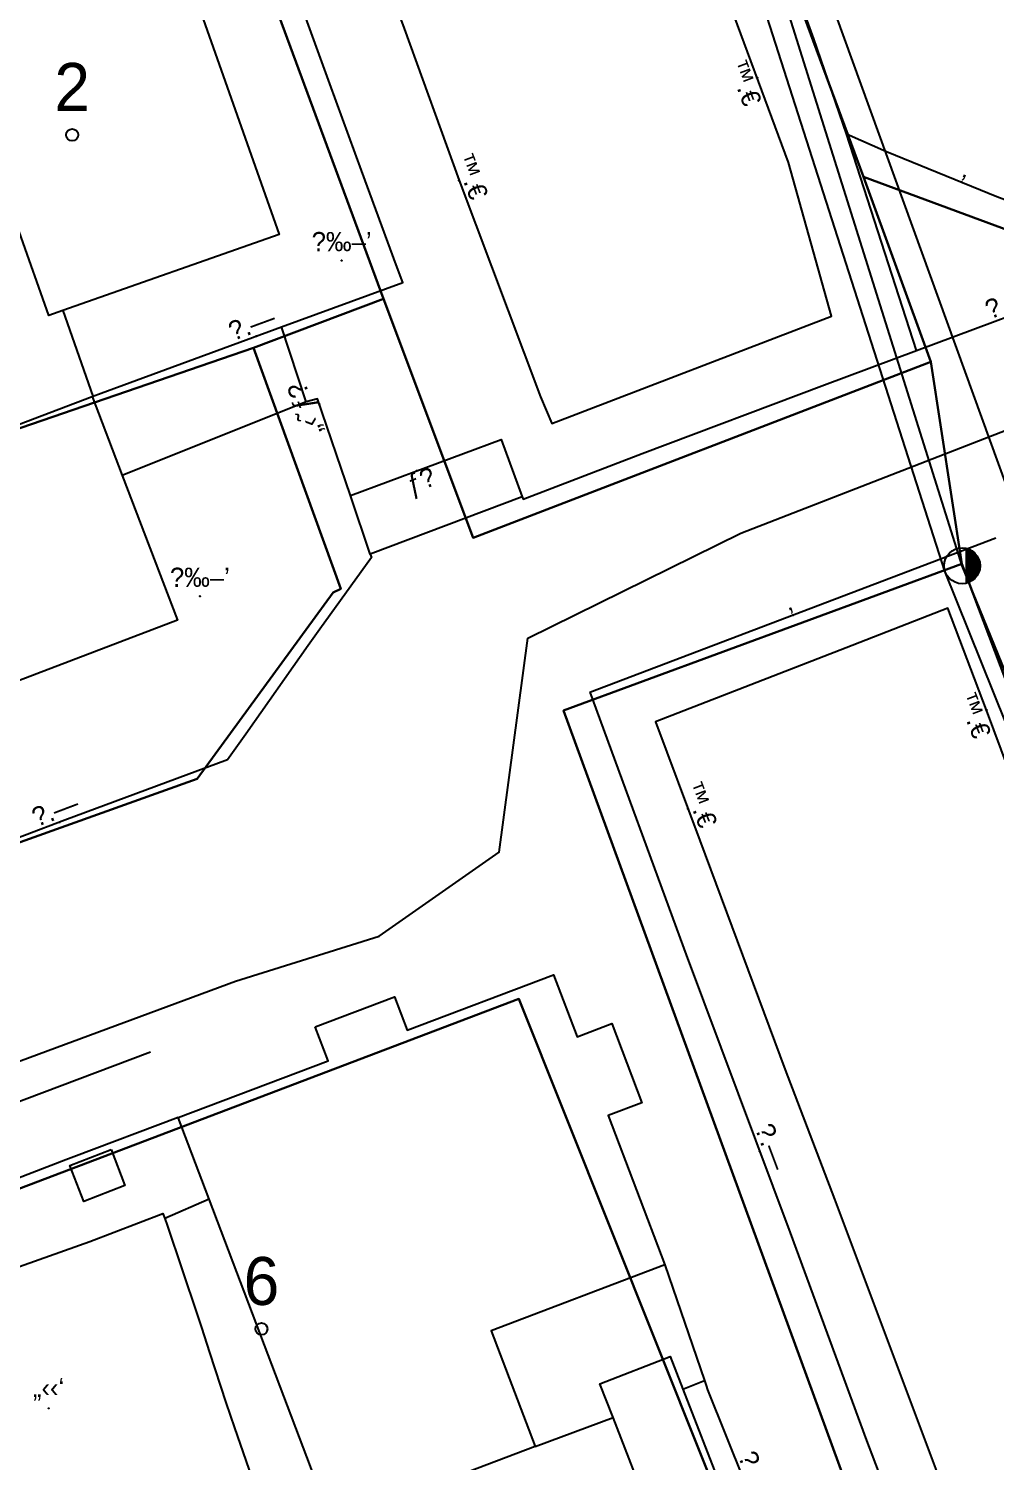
# Model space of a CAD drawing. Header units: metres. Extents: x 218299 to 220222, y 572714 to 574340.
# Drawn here: x 219574.9 to 219615.2, y 573752.5 to 573812.2 of the extents above; entities that cross this region are included whole.
import ezdxf
from ezdxf.enums import TextEntityAlignment as Align

# ---------------------------------------------------------------- set-up
doc = ezdxf.new("R2010")
doc.units = ezdxf.units.M
doc.header["$MEASUREMENT"] = 0
for name, color, linetype in [('1602', 44, 'Continuous'), ('1603', 44, 'Continuous'), ('6011', 10, 'Continuous'), ('6021', 110, 'Continuous'), ('6031', 254, 'Continuous'), ('6311', 7, 'Continuous'), ('A_POINTS', 2, 'Continuous'), ('M2200', 253, 'Continuous'), ('M2207', 253, 'Continuous'), ('M2401', 7, 'Continuous'), ('M2404', 7, 'Continuous'), ('M2407', 253, 'Continuous'), ('M2408', 253, 'Continuous'), ('M2412', 253, 'Continuous'), ('M2420', 253, 'Continuous'), ('M2601', 253, 'Continuous'), ('M2605', 253, 'Continuous'), ('M2804', 253, 'Continuous')]:
    doc.layers.add(name, color=color, linetype=linetype)
doc.styles.add('HEBTXT', font='HEBTXT')
doc.styles.add('MAVAT_HEBTXT', font='HEBTXT')

# ---------------------------------------------------------------- blocks, each defined once
blk = doc.blocks.new('6311')
at = {"color": 0}
for p, q in [((0.188, -0.726), (0.188, 0.726)), ((0.219, -0.717), (0.219, 0.717)), ((0.25, -0.707), (0.25, 0.707)), ((0.281, -0.695), (0.281, 0.695)), ((0.312, -0.682), (0.312, 0.682)), ((0.344, -0.667), (0.344, 0.667)), ((0.375, -0.65), (0.375, 0.65)), ((0.406, -0.63), (0.406, 0.63)), ((0.438, -0.609), (0.438, 0.609)), ((0.469, -0.585), (0.469, 0.585)), ((0.5, -0.559), (0.5, 0.559)), ((0.531, -0.529), (0.531, 0.529)), ((0.562, -0.496), (0.562, 0.496)), ((0.594, -0.458), (0.594, 0.458)), ((0.625, -0.415), (0.625, 0.415)), ((0.656, -0.363), (0.656, 0.363)), ((0.688, -0.3), (0.688, 0.3)), ((0.719, -0.214), (0.719, 0.214))]:
    blk.add_line(p, q, dxfattribs=at)
blk.add_circle((0, 0), 0.75, dxfattribs=at)
at = {"color": 0, "style": 'HEBTXT'}
blk.add_attdef('POLE_NUM', (1.75, 1.75), '', height=1.7, dxfattribs=at)
at = {"color": 0, "style": 'HEBTXT', "flags": 1}
blk.add_attdef('MAP_TYPE', (1.734, -1.264), '', height=1.7, dxfattribs=at)
blk = doc.blocks.new('1603')
at = {"layer": 'A_POINTS'}
blk.add_circle((0, 0), 0.25, dxfattribs=at)
at = {"color": 0, "style": 'HEBTXT'}
blk.add_attdef('PARCEL_NUM', text='', height=2, dxfattribs=at).set_placement((0, 1), align=Align.CENTER)
at = {"color": 0, "style": 'HEBTXT', "flags": 1}
blk.add_attdef('LOT_NUM', text='', height=2, dxfattribs=at).set_placement((0, -2.5), align=Align.CENTER)
blk = doc.blocks.new('M2804')
blk.add_circle((0, 0), 0.025)
at = {"style": 'MAVAT_HEBTXT'}
blk.add_attdef('NAME', text='', height=0.8, dxfattribs=at).set_placement((0, 1.59), align=Align.MIDDLE)
blk = doc.blocks.new('M2404')
blk.add_circle((0, 0), 0.025)
at = {"style": 'MAVAT_HEBTXT'}
blk.add_attdef('NAME', text='', height=0.8, dxfattribs=at).set_placement((0, 1.59), align=Align.MIDDLE)
blk = doc.blocks.new('M2207')
blk.add_circle((0, 0), 0.025)
at = {"style": 'MAVAT_HEBTXT'}
blk.add_attdef('NAME', text='', height=0.8, dxfattribs=at).set_placement((0, 1.59), align=Align.MIDDLE)
blk = doc.blocks.new('M2408')
blk.add_circle((0, 0), 0.025)
at = {"style": 'MAVAT_HEBTXT'}
blk.add_attdef('NAME', text='', height=0.8, dxfattribs=at).set_placement((0, 1.59), align=Align.MIDDLE)
blk = doc.blocks.new('M2412')
blk.add_circle((0, 0), 0.025)
at = {"style": 'MAVAT_HEBTXT'}
blk.add_attdef('NAME', text='', height=0.8, dxfattribs=at).set_placement((0, 1.59), align=Align.MIDDLE)
blk = doc.blocks.new('M2601')
blk.add_circle((0, 0), 0.025)
at = {"style": 'MAVAT_HEBTXT'}
blk.add_attdef('NAME', text='', height=0.8, dxfattribs=at).set_placement((0, 1.59), align=Align.MIDDLE)
blk = doc.blocks.new('M2605')
blk.add_circle((0, 0), 0.025)
at = {"style": 'MAVAT_HEBTXT'}
blk.add_attdef('NAME', text='', height=0.8, dxfattribs=at).set_placement((0, 1.59), align=Align.MIDDLE)
blk = doc.blocks.new('111')
at = {"layer": 'M2200'}
for points in [[(219580.123, 573817.816, 606.255), (219581.213, 573814.721, 606.255), (219581.761, 573814.914, 605.1), (219582.181, 573813.723, 605.1), (219581.821, 573813.596, 606.15), (219585.319, 573803.663, 606.36), (219576.295, 573800.485, 606.261), (219575.708, 573800.279, 606.255), (219574.476, 573803.775, 606.255), (219573.956, 573803.592, 604.155), (219572.815, 573806.832, 604.155), (219573.202, 573806.968, 606.255), (219571.929, 573810.582, 606.204), (219570.566, 573814.451, 606.15)], [(219563.653, 573791.602, 607.2), (219563.653, 573791.602, 607.2), (219569.117, 573793.689, 607.159), (219574.736, 573795.836, 607.116), (219577.517, 573796.898, 607.095), (219577.517, 573796.898, 607.095), (219578.778, 573793.594, 607.058), (219581.079, 573787.569, 606.99), (219567.215, 573782.274, 606.99), (219567.136, 573782.482, 606.995)], [(219586.829, 573770.593, 599.902), (219590.137, 573771.848, 599.902), (219590.665, 573770.456, 600.637), (219596.767, 573772.769, 600.532), (219597.751, 573770.176, 600.532), (219599.207, 573770.728, 599.902), (219600.458, 573767.429, 599.797), (219599.051, 573766.895, 600.532), (219601.416, 573760.657, 600.532), (219601.416, 573760.657, 600.532), (219594.169, 573757.91, 600.637), (219595.999, 573753.083, 600.532), (219595.999, 573753.083, 600.532), (219587.531, 573749.872, 600.532), (219587.531, 573749.872, 600.532), (219587.48, 573750.008, 600.532), (219582.401, 573763.403, 600.532), (219581.112, 573766.804, 600.532), (219581.112, 573766.804, 600.532), (219581.112, 573766.804, 600.532), (219587.366, 573769.175, 600.532)]]:
    blk.add_polyline3d(points, close=True, dxfattribs=at)
at = {"layer": 'M2207'}
for points in [[(219578.308, 573765.469, 598.747), (219578.888, 573763.974, 598.747), (219577.169, 573763.307, 598.642), (219576.589, 573764.802, 598.747)], [(219566.947, 573758.018, 600.217), (219571.398, 573759.388, 600.217), (219574.063, 573760.446, 600.217), (219577.426, 573761.631, 600.217), (219580.477, 573762.804, 600.112), (219580.55, 573762.592, 600.112), (219580.646, 573762.311, 600.112), (219581.9, 573758.586, 600.112), (219582.078, 573758.052, 600.152), (219582.42, 573757.001, 600.412), (219583.098, 573754.919, 601.122), (219583.458, 573753.86, 601.267), (219584.292, 573751.459, 601.267), (219584.41, 573751.166, 601.267), (219583.17, 573750.775, 601.214), (219581.998, 573750.406, 601.162), (219580.136, 573749.753, 601.267), (219577.854, 573748.947, 601.267), (219575.121, 573748.282, 600.322), (219570.915, 573746.816, 600.112), (219569.312, 573750.891, 600.217)], [(219600.836, 573750.224, 599.692), (219599.257, 573754.287, 599.926), (219598.708, 573755.701, 600.007), (219601.631, 573756.837, 599.902), (219602.16, 573755.473, 599.85), (219603.759, 573751.359, 599.692)]]:
    blk.add_polyline3d(points, close=True, dxfattribs=at)
at = {"layer": 'M2401'}
for points in [[(219619.244, 573771.979, 598.852), (219614.835, 573783.81, 598.852), (219613.22, 573788.068, 598.852), (219608.979, 573786.406, 598.852), (219601.022, 573783.325, 598.852), (219602.877, 573778.376, 598.852), (219606.441, 573768.799, 598.852), (219608.495, 573763.398, 598.852), (219612.871, 573751.713, 598.852), (219614.726, 573746.601, 598.852), (219615.136, 573745.252, 598.852), (219615.349, 573744.043, 598.852)], [(219588.675, 573817.244, 598.852), (219590.538, 573812.246, 598.852), (219592.828, 573805.909, 598.852), (219596.222, 573796.881, 598.852), (219596.702, 573795.77, 598.852), (219608.371, 573800.246, 598.852), (219606.578, 573806.655, 598.852), (219603.747, 573814.298, 598.852)]]:
    blk.add_polyline3d(points, dxfattribs=at)
at = {"layer": 'M2404'}
for points in [[(219619.244, 573771.979, 598.852), (219614.835, 573783.81, 598.852), (219613.22, 573788.068, 598.852), (219608.979, 573786.406, 598.852), (219601.022, 573783.325, 598.852), (219602.877, 573778.376, 598.852), (219606.441, 573768.799, 598.852), (219608.495, 573763.398, 598.852), (219612.871, 573751.713, 598.852), (219614.726, 573746.601, 598.852), (219615.136, 573745.252, 598.852), (219615.349, 573744.043, 598.852)], [(219588.675, 573817.244, 598.852), (219590.538, 573812.246, 598.852), (219592.828, 573805.909, 598.852), (219596.222, 573796.881, 598.852), (219596.702, 573795.77, 598.852), (219608.371, 573800.246, 598.852), (219606.578, 573806.655, 598.852), (219603.747, 573814.298, 598.852)]]:
    blk.add_polyline3d(points, dxfattribs=at)
at = {"layer": 'M2407'}
for points in [[(219586.453, 573796.669, 595.65), (219578.778, 573793.594, 595.755)], [(219582.401, 573763.403, 597.322), (219580.55, 573762.592, 597.322)], [(219602.16, 573755.473, 597.277), (219603.062, 573755.833, 597.277)], [(219595.999, 573753.083, 597.277), (219599.257, 573754.287, 597.277)]]:
    blk.add_polyline3d(points, dxfattribs=at)
at = {"layer": 'M2408'}
for points in [[(219611.914, 573798.815, 595.02), (219608.988, 573807.858, 595.02), (219607.629, 573811.826, 595.02), (219605.72, 573817.082, 595.02), (219605.591, 573817.435, 595.02), (219605.213, 573818.555, 595.02), (219604.834, 573819.676, 595.02), (219605.164, 573820.532, 595.02), (219605.328, 573820.625, 595.02), (219606.249, 573821.146, 595.02), (219609.964, 573823.248, 595.02), (219610.367, 573823.398, 595.02), (219609.207, 573827.002, 595.02), (219608.215, 573830.083, 595.02)], [(219588.295, 573792.771, 595.86), (219586.923, 573796.803, 595.86), (219586.453, 573796.669, 595.86), (219585.42, 573799.798, 595.86)]]:
    blk.add_polyline3d(points, dxfattribs=at)
at = {"layer": 'M2412'}
blk.add_polyline3d([(219588.295, 573792.771, 595.8), (219594.586, 573795.107, 595.8), (219595.465, 573792.709, 597.06), (219589.125, 573790.315, 597.06)], close=True, dxfattribs=at)
at = {"layer": 'M2420'}
blk.add_lwpolyline([(219452.41, 573726.81), (219453.91, 573727.31), (219462.41, 573729.88), (219475.2, 573732.81), (219482.41, 573736.88), (219497.8, 573744.12), (219523, 573754.12), (219524.91, 573754.62), (219529.41, 573753.38), (219539.41, 573756.19), (219583.5, 573772.5), (219589.5, 573774.38), (219594.5, 573777.88), (219595.7, 573786.81), (219604.59, 573791.19), (219643, 573806.12), (219654.5, 573811.12), (219664.2, 573818.38), (219700.8, 573830.62), (219741.3, 573842), (219762, 573846.81)], dxfattribs=at)
at = {"layer": 'M2601'}
for points in [[(219608.988, 573807.858, 596.752), (219610.661, 573807.116, 596.752), (219615.264, 573805.244, 596.857), (219618.688, 573803.967, 596.857), (219618.688, 573803.967, 596.857)], [(219576.295, 573800.485, 596.879), (219577.553, 573796.911, 596.879)], [(219598.289, 573784.553, 597.907), (219602.458, 573786.138, 597.907), (219615.223, 573790.998, 598.117), (219615.223, 573790.998, 598.117)]]:
    blk.add_polyline3d(points, dxfattribs=at)
at = {"layer": 'M2605'}
for points in [[(219588.764, 573806.33, 595.052), (219587.441, 573809.94, 594.869), (219584.392, 573818.33, 595.012), (219578.407, 573820.796, 595.012)], [(219595.465, 573792.709, 597.019), (219595.499, 573792.616, 597.067), (219600.472, 573794.514, 597.067), (219608.073, 573797.383, 597.172), (219611.914, 573798.815, 597.172), (219619.077, 573801.488, 597.172), (219628.453, 573804.989, 597.172), (219636.492, 573808.003, 597.275)], [(219590.209, 573802.389, 595.252), (219588.764, 573806.33, 595.052)], [(219577.517, 573796.898, 595.642), (219577.893, 573797.036, 595.632), (219585.42, 573799.798, 595.427), (219590.479, 573801.654, 595.289), (219590.209, 573802.389, 595.252)], [(219589.125, 573790.315, 597.004), (219589.17, 573790.18, 597.067), (219587.026, 573787.187, 597.067)], [(219587.026, 573787.187, 597.067), (219586.54, 573786.51, 597.067), (219583.928, 573782.809, 597.067)], [(219598.289, 573784.553, 597.172), (219602.299, 573773.604, 597.172), (219606.64, 573762.003, 597.172), (219609.832, 573753.332, 596.332), (219612.484, 573746.351, 595.492)], [(219583.928, 573782.809, 597.067), (219583.171, 573781.736, 597.067), (219576.386, 573779.219, 597.067), (219567.956, 573776.023, 596.962)], [(219567.956, 573776.023, 596.962), (219569.837, 573771.239, 596.962), (219571.717, 573766.455, 596.962), (219579.96, 573769.545, 596.962)], [(219581.112, 573766.804, 597.322), (219576.754, 573765.175, 597.322)], [(219576.754, 573765.175, 597.322), (219576.421, 573765.05, 597.322), (219566.579, 573761.241, 597.322)], [(219601.416, 573760.657, 597.217), (219603.062, 573755.833, 597.217), (219603.132, 573755.627, 597.217)], [(219603.132, 573755.627, 597.217), (219603.196, 573755.44, 597.217), (219606.247, 573747.824, 597.217)]]:
    blk.add_polyline3d(points, dxfattribs=at)
at = {"layer": 'M2207'}
ref = blk.add_blockref('M2207', (219575.703, 573754.675), dxfattribs=dict(at, xscale=0.5, yscale=0.5, zscale=0.5))
ref.add_attrib('NAME', '„‹‹‘', dxfattribs={"layer": '0', "height": 0.8, "style": 'MAVAT_HEBTXT'}).set_placement((219575.703, 573755.471), align=Align.MIDDLE)
at = {"layer": 'M2404'}
ref = blk.add_blockref('M2404', (219605.267, 573810.193), dxfattribs=dict(at, xscale=0.5, yscale=0.5, zscale=0.5))
ref.add_attrib('NAME', '™.€', dxfattribs={"layer": '0', "height": 0.8, "rotation": 290.32504, "style": 'MAVAT_HEBTXT'}).set_placement((219604.752, 573810.002), align=Align.MIDDLE)
ref = blk.add_blockref('M2404', (219592.828, 573805.909), dxfattribs=dict(at, xscale=0.5, yscale=0.5, zscale=0.5))
ref.add_attrib('NAME', '™.€', dxfattribs={"layer": '0', "height": 0.8, "rotation": 290.60105, "style": 'MAVAT_HEBTXT'}).set_placement((219593.343, 573806.103), align=Align.MIDDLE)
ref = blk.add_blockref('M2404', (219614.835, 573783.81), dxfattribs=dict(at, xscale=0.5, yscale=0.5, zscale=0.5))
ref.add_attrib('NAME', '™.€', dxfattribs={"layer": '0', "height": 0.8, "rotation": 290.77665, "style": 'MAVAT_HEBTXT'}).set_placement((219614.321, 573783.615), align=Align.MIDDLE)
ref = blk.add_blockref('M2404', (219602.384, 573779.691), dxfattribs=dict(at, xscale=0.5, yscale=0.5, zscale=0.5))
ref.add_attrib('NAME', '™.€', dxfattribs={"layer": '0', "height": 0.8, "rotation": 290.77665, "style": 'MAVAT_HEBTXT'}).set_placement((219602.898, 573779.886), align=Align.MIDDLE)
at = {"layer": 'M2408'}
ref = blk.add_blockref('M2408', (219586.999, 573796.578), dxfattribs=dict(at, xscale=0.5, yscale=0.5, zscale=0.5))
ref.add_attrib('NAME', '„‹˜ƒ\x8e', dxfattribs={"layer": '0', "height": 0.8, "rotation": 108.79307, "style": 'MAVAT_HEBTXT'}).set_placement((219586.479, 573796.401), align=Align.MIDDLE)
at = {"layer": 'M2412'}
ref = blk.add_blockref('M2412', (219591.066, 573793.8), dxfattribs=dict(at, xscale=0.5, yscale=0.5, zscale=0.5, rotation=90.42597755416286))
ref.add_attrib('NAME', 'ƒ\x8e', dxfattribs={"layer": '0', "height": 0.8, "rotation": 21.88722, "style": 'MAVAT_HEBTXT'}).set_placement((219591.271, 573793.29), align=Align.MIDDLE)
at = {"layer": 'M2601'}
ref = blk.add_blockref('M2601', (219613.807, 573805.837), dxfattribs=dict(at, xscale=0.5, yscale=0.5, zscale=0.5))
ref.add_attrib('NAME', '‚', dxfattribs={"layer": '0', "height": 0.8, "rotation": 337.87488, "style": 'MAVAT_HEBTXT'}).set_placement((219614.014, 573806.346), align=Align.MIDDLE)
ref = blk.add_blockref('M2601', (219606.757, 573787.774), dxfattribs=dict(at, xscale=0.5, yscale=0.5, zscale=0.5))
ref.add_attrib('NAME', '‚', dxfattribs={"layer": '0', "height": 0.8, "rotation": 20.842, "style": 'MAVAT_HEBTXT'}).set_placement((219606.561, 573788.288), align=Align.MIDDLE)
at = {"layer": 'M2605'}
ref = blk.add_blockref('M2605', (219615.934, 573800.315), dxfattribs=dict(at, xscale=0.5, yscale=0.5, zscale=0.5))
ref.add_attrib('NAME', '\x9a.—', dxfattribs={"layer": '0', "height": 0.8, "rotation": 20.45761, "style": 'MAVAT_HEBTXT'}).set_placement((219615.742, 573800.83), align=Align.MIDDLE)
ref = blk.add_blockref('M2605', (219584.365, 573799.411), dxfattribs=dict(at, xscale=0.5, yscale=0.5, zscale=0.5))
ref.add_attrib('NAME', '\x9a.—', dxfattribs={"layer": '0', "height": 0.8, "rotation": 20.15183, "style": 'MAVAT_HEBTXT'}).set_placement((219584.176, 573799.927), align=Align.MIDDLE)
ref = blk.add_blockref('M2605', (219576.168, 573779.137), dxfattribs=dict(at, xscale=0.5, yscale=0.5, zscale=0.5))
ref.add_attrib('NAME', '\x9a.—', dxfattribs={"layer": '0', "height": 0.8, "rotation": 20.7633, "style": 'MAVAT_HEBTXT'}).set_placement((219575.973, 573779.651), align=Align.MIDDLE)
ref = blk.add_blockref('M2605', (219605.369, 573765.4), dxfattribs=dict(at, xscale=0.5, yscale=0.5, zscale=0.5))
ref.add_attrib('NAME', '\x9a.—', dxfattribs={"layer": '0', "height": 0.8, "rotation": 290.51614, "style": 'MAVAT_HEBTXT'}).set_placement((219605.884, 573765.593), align=Align.MIDDLE)
ref = blk.add_blockref('M2605', (219604.685, 573751.723), dxfattribs=dict(at, xscale=0.5, yscale=0.5, zscale=0.5))
ref.add_attrib('NAME', '\x9a.—', dxfattribs={"layer": '0', "height": 0.8, "rotation": 291.83121, "style": 'MAVAT_HEBTXT'}).set_placement((219605.195, 573751.928), align=Align.MIDDLE)
at = {"layer": 'M2804'}
ref = blk.add_blockref('M2804', (219587.929, 573802.568, 600.026), dxfattribs=dict(at, xscale=0.5, yscale=0.5, zscale=0.5))
ref.add_attrib('NAME', '\x8d‰–’', dxfattribs={"layer": '0', "height": 0.8, "style": 'MAVAT_HEBTXT'}).set_placement((219587.929, 573803.363, 600.026), align=Align.MIDDLE)
ref = blk.add_blockref('M2804', (219582.017, 573788.56, 608.846), dxfattribs=dict(at, xscale=0.5, yscale=0.5, zscale=0.5))
ref.add_attrib('NAME', '\x8d‰–’', dxfattribs={"layer": '0', "height": 0.8, "style": 'MAVAT_HEBTXT'}).set_placement((219582.017, 573789.356, 608.846), align=Align.MIDDLE)

msp = doc.modelspace()

# ---------------------------------------------------------------- linework, layer by layer
at = {"layer": '1602'}
for points in [[(219581.7829, 573822.828), (219578.5968, 573831.6796), (219576.7781, 573836.8621), (219567.3794, 573863.4936), (219569.9373, 573864.7211), (219575.8549, 573867.7183), (219585.1361, 573872.2426), (219600.0881, 573831.6519), (219605.7068, 573829.1361), (219606.4693, 573827.2192), (219609.5923, 573819.1534), (219605.4114, 573817.6919), (219609.6958, 573806.0569), (219612.5071, 573798.3486), (219593.4139, 573791.0011), (219589.6736, 573800.9778), (219583.6744, 573817.2478)], [(219609.6958, 573806.0569), (219605.4114, 573817.6919), (219609.5923, 573819.1534), (219606.4693, 573827.2192), (219620.2408, 573832.2007), (219650.0771, 573843.3445), (219656.772, 573825.5392), (219659.1287, 573819.3672), (219617.1132, 573803.319)], [(219583.6744, 573817.2478), (219589.6736, 573800.9778), (219584.2554, 573798.9256), (219573.6377, 573795.2865), (219571.2028, 573801.4326), (219564.05, 573805.353), (219563.1466, 573808.301), (219566.5792, 573809.673), (219564.8411, 573814.9336), (219577.5265, 573819.5091)], [(219538.3908, 573778.2928), (219531.1494, 573796.6624), (219533.8659, 573797.7299), (219563.1466, 573808.301), (219564.05, 573805.353), (219571.2028, 573801.4326), (219573.6377, 573795.2865), (219584.2554, 573798.9256), (219587.9015, 573788.8674), (219587.5815, 573788.7138), (219581.8976, 573780.9481), (219565.448, 573775.0566), (219561.0401, 573787.0762)], [(219628.0251, 573693.402), (219630.0153, 573694.147), (219621.6444, 573716.2647), (219618.6079, 573724.7608), (219616.5558, 573730.3491), (219613.3211, 573739.1587), (219611.5473, 573744.4767), (219597.1861, 573783.798), (219613.7982, 573789.9154), (219622.3434, 573767.3104), (219625.4606, 573768.6096), (219631.0672, 573753.6521), (219636.1628, 573739.9994), (219635.2359, 573736.7159), (219650.8913, 573694.0057), (219665.3861, 573686.8189), (219646.8862, 573680.0331), (219636.1448, 573675.7508), (219625.8736, 573672.1415), (219629.6353, 573680.5402), (219627.5885, 573686.5227), (219628.6941, 573690.2788)], [(219562.3315, 573759.2341), (219595.3224, 573771.7647), (219606.8383, 573742.9301), (219591.1011, 573736.9129), (219586.4569, 573749.0505), (219569.0355, 573741.9842)]]:
    msp.add_lwpolyline(points, close=True, dxfattribs=at)
for points in [[(219755.0527, 573802.6059), (219741.4007, 573840.3715), (219658.174, 573809.4721), (219656.1187, 573804.9947), (219637.0462, 573797.4705), (219617.4814, 573790.4036), (219625.4606, 573768.6096), (219622.3434, 573767.3104), (219613.7982, 573789.9154), (219612.5071, 573798.3486), (219609.6958, 573806.0569), (219617.1132, 573803.319), (219659.1287, 573819.3672), (219656.772, 573825.5392), (219684.0584, 573835.6168), (219690.761, 573838.1256), (219698.4908, 573835.5439), (219729.4451, 573846.7812), (219732.3696, 573846.1792), (219738.5926, 573848.2735), (219744.6559, 573850.6598)], [(219511.9199, 573754.2494), (219523.3385, 573758.3168), (219524.1778, 573756.2399), (219533.5991, 573759.5363), (219536.4743, 573760.6013), (219558.4083, 573768.8475), (219566.668, 573771.9864), (219565.448, 573775.0566), (219581.8976, 573780.9481), (219587.5815, 573788.7138), (219587.9015, 573788.8674), (219584.2554, 573798.9256), (219589.6736, 573800.9778), (219593.4139, 573791.0011), (219612.5071, 573798.3486), (219613.7982, 573789.9154), (219597.1861, 573783.798), (219611.5473, 573744.4767)], [(219606.8383, 573742.9301), (219595.3224, 573771.7647), (219562.3315, 573759.2341), (219559.6163, 573758.2459), (219536.6141, 573749.7263)]]:
    msp.add_lwpolyline(points, dxfattribs=at)
at = {"layer": '6011'}
msp.add_lwpolyline([(219656.9898, 573682.3845), (219632.5727, 573746.5019), (219601.7369, 573831.6625)], dxfattribs=at)
at = {"layer": '6021'}
msp.add_lwpolyline([(219631.2386, 573747.104), (219630.113, 573749.8324), (219628.4449, 573753.9266), (219613.8151, 573789.8342), (219601.0853, 573830.4068), (219568.5579, 573817.4429), (219530.1644, 573804.4662)], dxfattribs=at)
at = {"layer": '6031'}
msp.add_lwpolyline([(219627.2722, 573754.3666), (219626.9654, 573755.1294), (219613.1016, 573789.6031), (219599.8041, 573831.0792), (219568.3345, 573818.0944), (219529.6549, 573804.9783), (219531.1892, 573799.5838), (219536.5147, 573780.8595)], dxfattribs=at)

# ---------------------------------------------------------------- block references
msp.add_blockref('111', (0, 0))
at = {"layer": '1603'}
for p, values in [((219576.6881, 573807.8145), {'PARCEL_NUM': '2'}), ((219584.5849, 573757.9889), {'PARCEL_NUM': '6'})]:
    msp.add_blockref('1603', p, dxfattribs=at).add_auto_attribs(values)
at = {"layer": '6311'}
ref = msp.add_blockref('6311', (219613.8151, 573789.8342), dxfattribs=at)
ref.add_attrib('POLE_NUM', '258', (219616.0026, 573792.0217), dxfattribs={"layer": '0', "color": 0, "height": 1.7, "style": 'HEBTXT'})

doc.saveas('drawing.dxf')
